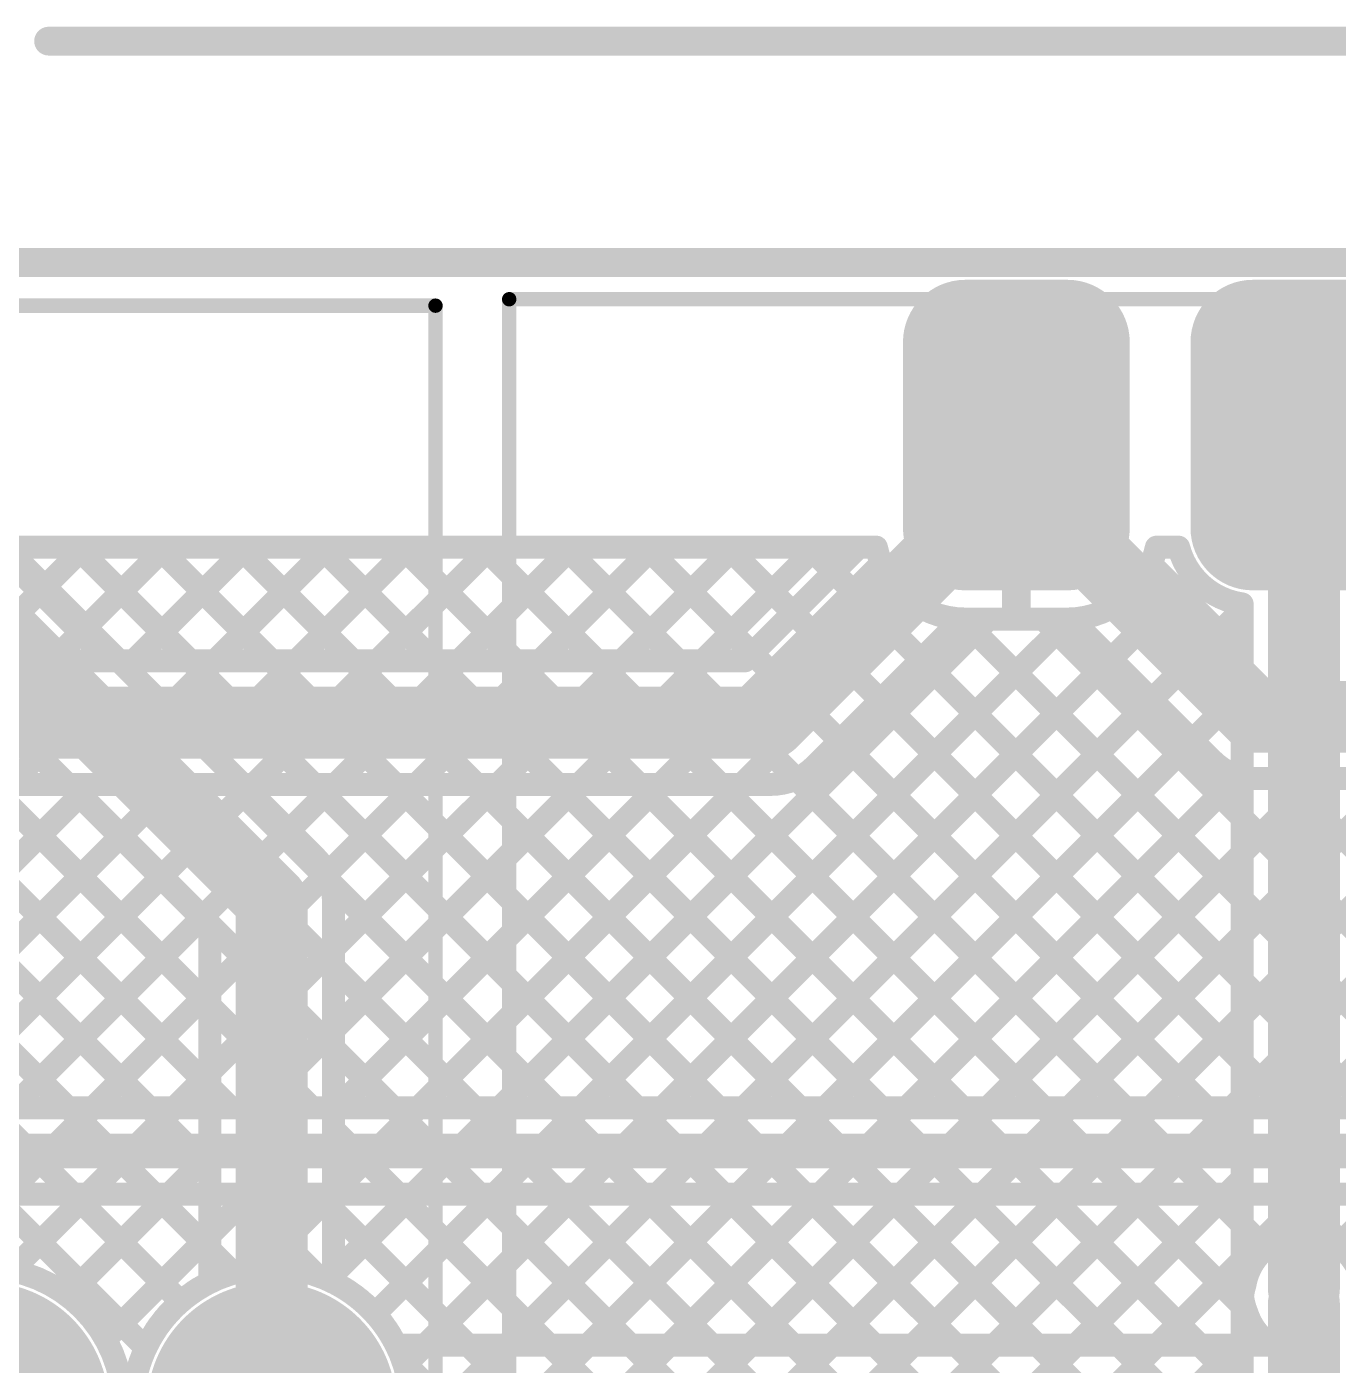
# Model space of a CAD drawing. Header units: millimetres. Extents: x -0.01 to 3.73, y -0.01 to 3.05.
# Drawn here: x 1.9929 to 2.4489, y 2.5615 to 3.027 of the extents above; entities that cross this region are included whole.
import ezdxf

# ---------------------------------------------------------------- set-up
doc = ezdxf.new("R2010")
doc.units = ezdxf.units.MM
doc.header["$MEASUREMENT"] = 0
for name, color, linetype in [('BottomLayer', 5, 'Continuous'), ('BottomSolder', 6, 'Continuous'), ('Mechanical1', 6, 'Continuous'), ('Mechanical2', 216, 'Continuous'), ('MultiLayer', 9, 'Continuous'), ('PadHoleLayer', 156, 'Continuous'), ('TopLayer', 1, 'Continuous'), ('TopOverlay', 2, 'Continuous'), ('TopSolder', 216, 'Continuous'), ('ViaHoleLayer', 16, 'Continuous')]:
    doc.layers.add(name, color=color, linetype=linetype)

# ---------------------------------------------------------------- blocks, each defined once
blk = doc.blocks.new('SRX882_433MHZ_9')
at = {"layer": 'BottomLayer'}
h = blk.add_hatch(color=5, dxfattribs=at)
edge = h.paths.add_edge_path()
edge.add_arc((1.08386, 0.07953), 0.01772, 90, 180)
edge.add_line((1.06614, 0.07953), (1.06614, 0.01496))
edge.add_arc((1.08386, 0.01496), 0.01772, 180, 270)
edge.add_line((1.08386, -0.00276), (1.11929, -0.00276))
edge.add_arc((1.11929, 0.01496), 0.01772, 270, 360)
edge.add_line((1.13701, 0.01496), (1.13701, 0.07953))
edge.add_arc((1.11929, 0.07953), 0.01772, 0, 90)
edge.add_line((1.11929, 0.09724), (1.08386, 0.09724))
h = blk.add_hatch(color=5, dxfattribs=at)
edge = h.paths.add_edge_path()
edge.add_arc((1.18386, 0.07953), 0.01772, 90, 180)
edge.add_line((1.16614, 0.07953), (1.16614, 0.01496))
edge.add_arc((1.18386, 0.01496), 0.01772, 180, 270)
edge.add_line((1.18386, -0.00276), (1.21929, -0.00276))
edge.add_arc((1.21929, 0.01496), 0.01772, 270, 360)
edge.add_line((1.23701, 0.01496), (1.23701, 0.07953))
edge.add_arc((1.21929, 0.07953), 0.01772, 0, 90)
edge.add_line((1.21929, 0.09724), (1.18386, 0.09724))
at = {"layer": 'BottomSolder'}
h = blk.add_hatch(color=6, dxfattribs=at)
edge = h.paths.add_edge_path()
edge.add_arc((1.08386, 0.07953), 0.02172, 90, 180)
edge.add_line((1.06214, 0.07953), (1.06214, 0.01496))
edge.add_arc((1.08386, 0.01496), 0.02172, 180, 270)
edge.add_line((1.08386, -0.00676), (1.11929, -0.00676))
edge.add_arc((1.11929, 0.01496), 0.02172, 270, 360)
edge.add_line((1.14101, 0.01496), (1.14101, 0.07953))
edge.add_arc((1.11929, 0.07953), 0.02172, 0, 90)
edge.add_line((1.11929, 0.10124), (1.08386, 0.10124))
h = blk.add_hatch(color=6, dxfattribs=at)
edge = h.paths.add_edge_path()
edge.add_arc((1.18386, 0.07953), 0.02172, 90, 180)
edge.add_line((1.16214, 0.07953), (1.16214, 0.01496))
edge.add_arc((1.18386, 0.01496), 0.02172, 180, 270)
edge.add_line((1.18386, -0.00676), (1.21929, -0.00676))
edge.add_arc((1.21929, 0.01496), 0.02172, 270, 360)
edge.add_line((1.24101, 0.01496), (1.24101, 0.07953))
edge.add_arc((1.21929, 0.07953), 0.02172, 0, 90)
edge.add_line((1.21929, 0.10124), (1.18386, 0.10124))
at = {"layer": 'MultiLayer'}
h = blk.add_hatch(color=9, dxfattribs=at)
edge = h.paths.add_edge_path()
edge.add_arc((1.08386, 0.07953), 0.01772, 90, 180)
edge.add_line((1.06614, 0.07953), (1.06614, 0.01496))
edge.add_arc((1.08386, 0.01496), 0.01772, 180, 270)
edge.add_line((1.08386, -0.00276), (1.11929, -0.00276))
edge.add_arc((1.11929, 0.01496), 0.01772, 270, 360)
edge.add_line((1.13701, 0.01496), (1.13701, 0.07953))
edge.add_arc((1.11929, 0.07953), 0.01772, 0, 90)
edge.add_line((1.11929, 0.09724), (1.08386, 0.09724))
h = blk.add_hatch(color=9, dxfattribs=at)
edge = h.paths.add_edge_path()
edge.add_arc((1.18386, 0.07953), 0.01772, 90, 180)
edge.add_line((1.16614, 0.07953), (1.16614, 0.01496))
edge.add_arc((1.18386, 0.01496), 0.01772, 180, 270)
edge.add_line((1.18386, -0.00276), (1.21929, -0.00276))
edge.add_arc((1.21929, 0.01496), 0.01772, 270, 360)
edge.add_line((1.23701, 0.01496), (1.23701, 0.07953))
edge.add_arc((1.21929, 0.07953), 0.01772, 0, 90)
edge.add_line((1.21929, 0.09724), (1.18386, 0.09724))
at = {"layer": 'PadHoleLayer'}
h = blk.add_hatch(color=156, dxfattribs=at)
edge = h.paths.add_edge_path()
edge.add_arc((1.10157, 0.04724), 0.01969, 0, 360)
h = blk.add_hatch(color=156, dxfattribs=at)
edge = h.paths.add_edge_path()
edge.add_arc((1.20157, 0.04724), 0.01969, 0, 360)
at = {"layer": 'TopLayer'}
h = blk.add_hatch(color=1, dxfattribs=at)
edge = h.paths.add_edge_path()
edge.add_arc((1.08386, 0.07953), 0.01772, 90, 180)
edge.add_line((1.06614, 0.07953), (1.06614, 0.01496))
edge.add_arc((1.08386, 0.01496), 0.01772, 180, 270)
edge.add_line((1.08386, -0.00276), (1.11929, -0.00276))
edge.add_arc((1.11929, 0.01496), 0.01772, 270, 360)
edge.add_line((1.13701, 0.01496), (1.13701, 0.07953))
edge.add_arc((1.11929, 0.07953), 0.01772, 0, 90)
edge.add_line((1.11929, 0.09724), (1.08386, 0.09724))
h = blk.add_hatch(color=1, dxfattribs=at)
edge = h.paths.add_edge_path()
edge.add_arc((1.18386, 0.07953), 0.01772, 90, 180)
edge.add_line((1.16614, 0.07953), (1.16614, 0.01496))
edge.add_arc((1.18386, 0.01496), 0.01772, 180, 270)
edge.add_line((1.18386, -0.00276), (1.21929, -0.00276))
edge.add_arc((1.21929, 0.01496), 0.01772, 270, 360)
edge.add_line((1.23701, 0.01496), (1.23701, 0.07953))
edge.add_arc((1.21929, 0.07953), 0.01772, 0, 90)
edge.add_line((1.21929, 0.09724), (1.18386, 0.09724))
at = {"layer": 'TopSolder'}
h = blk.add_hatch(color=216, dxfattribs=at)
edge = h.paths.add_edge_path()
edge.add_arc((1.08386, 0.07953), 0.02172, 90, 180)
edge.add_line((1.06214, 0.07953), (1.06214, 0.01496))
edge.add_arc((1.08386, 0.01496), 0.02172, 180, 270)
edge.add_line((1.08386, -0.00676), (1.11929, -0.00676))
edge.add_arc((1.11929, 0.01496), 0.02172, 270, 360)
edge.add_line((1.14101, 0.01496), (1.14101, 0.07953))
edge.add_arc((1.11929, 0.07953), 0.02172, 0, 90)
edge.add_line((1.11929, 0.10124), (1.08386, 0.10124))
h = blk.add_hatch(color=216, dxfattribs=at)
edge = h.paths.add_edge_path()
edge.add_arc((1.18386, 0.07953), 0.02172, 90, 180)
edge.add_line((1.16214, 0.07953), (1.16214, 0.01496))
edge.add_arc((1.18386, 0.01496), 0.02172, 180, 270)
edge.add_line((1.18386, -0.00676), (1.21929, -0.00676))
edge.add_arc((1.21929, 0.01496), 0.02172, 270, 360)
edge.add_line((1.24101, 0.01496), (1.24101, 0.07953))
edge.add_arc((1.21929, 0.07953), 0.02172, 0, 90)
edge.add_line((1.21929, 0.10124), (1.18386, 0.10124))
at = {"layer": 'TopOverlay', "const_width": 0.005}
for points in [[(1.37795, 0.40945), (1.37795, 0)], [(1.37795, 0), (0, 0)]]:
    blk.add_lwpolyline(points, dxfattribs=at)
at = {"layer": 'TopOverlay', "const_width": 0.0025}
blk.add_lwpolyline([(1.3767, 0, 1), (1.3792, 0, 1)], format="xyb", close=True, dxfattribs=at)
blk.add_lwpolyline([(1.3767, 0, 1), (1.3792, 0, 1)], format="xyb", close=True, dxfattribs=at)
blk = doc.blocks.new('DW254W_11_04_85_136')
at = {"layer": 'BottomLayer'}
h = blk.add_hatch(color=5, dxfattribs=at)
edge = h.paths.add_edge_path()
edge.add_arc((0, 0), 0.03937, 0, 360)
h = blk.add_hatch(color=5, dxfattribs=at)
edge = h.paths.add_edge_path()
edge.add_arc((0.1, 0), 0.03937, 0, 360)
h = blk.add_hatch(color=5, dxfattribs=at)
edge = h.paths.add_edge_path()
edge.add_arc((0.2, 0), 0.03937, 0, 360)
h = blk.add_hatch(color=5, dxfattribs=at)
edge = h.paths.add_edge_path()
edge.add_arc((0.3, 0), 0.03937, 0, 360)
at = {"layer": 'BottomSolder'}
h = blk.add_hatch(color=6, dxfattribs=at)
edge = h.paths.add_edge_path()
edge.add_arc((0, 0), 0.04337, 0, 360)
h = blk.add_hatch(color=6, dxfattribs=at)
edge = h.paths.add_edge_path()
edge.add_arc((0.1, 0), 0.04337, 0, 360)
h = blk.add_hatch(color=6, dxfattribs=at)
edge = h.paths.add_edge_path()
edge.add_arc((0.2, 0), 0.04337, 0, 360)
h = blk.add_hatch(color=6, dxfattribs=at)
edge = h.paths.add_edge_path()
edge.add_arc((0.3, 0), 0.04337, 0, 360)
at = {"layer": 'MultiLayer'}
h = blk.add_hatch(color=9, dxfattribs=at)
edge = h.paths.add_edge_path()
edge.add_arc((0, 0), 0.03937, 0, 360)
h = blk.add_hatch(color=9, dxfattribs=at)
edge = h.paths.add_edge_path()
edge.add_arc((0.1, 0), 0.03937, 0, 360)
h = blk.add_hatch(color=9, dxfattribs=at)
edge = h.paths.add_edge_path()
edge.add_arc((0.2, 0), 0.03937, 0, 360)
h = blk.add_hatch(color=9, dxfattribs=at)
edge = h.paths.add_edge_path()
edge.add_arc((0.3, 0), 0.03937, 0, 360)
at = {"layer": 'PadHoleLayer'}
h = blk.add_hatch(color=156, dxfattribs=at)
edge = h.paths.add_edge_path()
edge.add_arc((0, 0), 0.02008, 0, 360)
h = blk.add_hatch(color=156, dxfattribs=at)
edge = h.paths.add_edge_path()
edge.add_arc((0.1, 0), 0.02008, 0, 360)
h = blk.add_hatch(color=156, dxfattribs=at)
edge = h.paths.add_edge_path()
edge.add_arc((0.2, 0), 0.02008, 0, 360)
h = blk.add_hatch(color=156, dxfattribs=at)
edge = h.paths.add_edge_path()
edge.add_arc((0.3, 0), 0.02008, 0, 360)
at = {"layer": 'TopLayer'}
h = blk.add_hatch(color=1, dxfattribs=at)
edge = h.paths.add_edge_path()
edge.add_arc((0, 0), 0.03937, 0, 360)
h = blk.add_hatch(color=1, dxfattribs=at)
edge = h.paths.add_edge_path()
edge.add_arc((0.1, 0), 0.03937, 0, 360)
h = blk.add_hatch(color=1, dxfattribs=at)
edge = h.paths.add_edge_path()
edge.add_arc((0.2, 0), 0.03937, 0, 360)
h = blk.add_hatch(color=1, dxfattribs=at)
edge = h.paths.add_edge_path()
edge.add_arc((0.3, 0), 0.03937, 0, 360)
at = {"layer": 'TopSolder'}
h = blk.add_hatch(color=216, dxfattribs=at)
edge = h.paths.add_edge_path()
edge.add_arc((0, 0), 0.04337, 0, 360)
h = blk.add_hatch(color=216, dxfattribs=at)
edge = h.paths.add_edge_path()
edge.add_arc((0.1, 0), 0.04337, 0, 360)
h = blk.add_hatch(color=216, dxfattribs=at)
edge = h.paths.add_edge_path()
edge.add_arc((0.2, 0), 0.04337, 0, 360)
h = blk.add_hatch(color=216, dxfattribs=at)
edge = h.paths.add_edge_path()
edge.add_arc((0.3, 0), 0.04337, 0, 360)
at = {"layer": 'TopOverlay'}
for points, const_width in [([(-0.03629, 0.039, 1), (-0.04971, 0.039, 1)], 0.005), ([(-0.05096, 0.039, 1), (-0.04846, 0.039, 1)], 0.0025), ([(-0.03754, 0.039, 1), (-0.03504, 0.039, 1)], 0.0025), ([(-0.05825, 0.013, 1), (-0.05575, 0.013, 1)], 0.0025), ([(-0.05825, 0.013, 1), (-0.05575, 0.013, 1)], 0.0025), ([(-0.04925, 0.013, 1), (-0.04675, 0.013, 1)], 0.0025), ([(0.33875, 0.011, 1), (0.34125, 0.011, 1)], 0.0025), ([(0.35275, 0.011, 1), (0.35525, 0.011, 1)], 0.0025), ([(0.35275, 0.011, 1), (0.35525, 0.011, 1)], 0.0025), ([(-0.05825, -0.383, 1), (-0.05575, -0.383, 1)], 0.0025), ([(-0.05825, -0.383, 1), (-0.05575, -0.383, 1)], 0.0025), ([(0.35275, -0.383, 1), (0.35525, -0.383, 1)], 0.0025), ([(0.35275, -0.383, 1), (0.35525, -0.383, 1)], 0.0025)]:
    blk.add_lwpolyline(points, format="xyb", close=True, dxfattribs=dict(at, const_width=const_width))
at = {"layer": 'TopOverlay', "const_width": 0.005}
for points in [[(-0.048, 0.013), (-0.057, 0.013)], [(-0.057, 0.013), (-0.057, -0.383)], [(0.354, 0.011), (0.34, 0.011)], [(0.354, 0.011), (0.354, -0.383)], [(0.354, -0.383), (-0.057, -0.383)]]:
    blk.add_lwpolyline(points, dxfattribs=at)

msp = doc.modelspace()

# ---------------------------------------------------------------- hatches: boundary and pattern name
at = {"layer": 'BottomLayer'}
h = msp.add_hatch(color=5, dxfattribs=at)
edge = h.paths.add_edge_path()
edge.add_arc((2.437, 2.586), 0.01181, 0, 360)
at = {"layer": 'TopLayer'}
h = msp.add_hatch(color=1, dxfattribs=at)
edge = h.paths.add_edge_path()
edge.add_arc((2.437, 2.586), 0.01181, 0, 360)
at = {"layer": 'ViaHoleLayer'}
h = msp.add_hatch(color=16, dxfattribs=at)
edge = h.paths.add_edge_path()
edge.add_arc((2.437, 2.586), 0.00591, 0, 360)

# ---------------------------------------------------------------- linework, layer by layer
at = {"layer": 'BottomLayer'}
for points, const_width in [([(2.437, 2.588), (2.437, 2.885)], 0.025), ([(2.337, 2.825), (2.337, 2.885)], 0.01), ([(1.943, 2.858), (2.078, 2.723)], 0.025), ([(1.98541, 2.846), (2.28829, 2.846)], 0.008), ([(1.98541, 2.846), (2.0932, 2.7382)], 0.008), ([(1.99915, 2.83225), (2.0129, 2.846)], 0.008), ([(2.01023, 2.846), (2.28773, 2.5685)], 0.008), ([(2.0133, 2.81811), (2.04119, 2.846)], 0.008), ([(2.02744, 2.80397), (2.06947, 2.846)], 0.008), ([(2.03851, 2.846), (2.31601, 2.5685)], 0.008), ([(2.04158, 2.78983), (2.09776, 2.846)], 0.008), ([(2.05572, 2.77568), (2.12604, 2.846)], 0.008), ([(2.06679, 2.846), (2.34429, 2.5685)], 0.008), ([(2.06986, 2.76154), (2.15432, 2.846)], 0.008), ([(2.08401, 2.7474), (2.18261, 2.846)], 0.008), ([(2.09508, 2.846), (2.37258, 2.5685)], 0.008), ([(2.09732, 2.73243), (2.21089, 2.846)], 0.008), ([(2.0995, 2.67804), (2.26746, 2.846)], 0.008), ([(2.0995, 2.70632), (2.23918, 2.846)], 0.008), ([(2.12336, 2.846), (2.40086, 2.5685)], 0.008), ([(2.15165, 2.846), (2.41668, 2.58096)], 0.008), ([(2.17993, 2.846), (2.4155, 2.61043)], 0.008), ([(2.20822, 2.846), (2.4155, 2.63872)], 0.008), ([(2.2365, 2.846), (2.4155, 2.667)], 0.008), ([(2.26479, 2.846), (2.4155, 2.69529)], 0.008), ([(2.38571, 2.846), (2.39342, 2.846)], 0.008), ([(2.0995, 2.64975), (2.29008, 2.84034)], 0.008), ([(1.85002, 2.8365), (2.0565, 2.63002)], 0.008), ([(1.8783, 2.8365), (2.0565, 2.6583)], 0.008), ([(1.90659, 2.8365), (2.0565, 2.68659)], 0.008), ([(1.93409, 2.8365), (2.0565, 2.71409)], 0.008), ([(2.13138, 2.5685), (2.39864, 2.83576)], 0.008), ([(2.38382, 2.8401), (2.4155, 2.80842)], 0.008), ([(2.0995, 2.62147), (2.30333, 2.8253)], 0.008), ([(2.15967, 2.5685), (2.4155, 2.82433)], 0.008), ([(2.37046, 2.82518), (2.4155, 2.78014)], 0.008), ([(2.4155, 2.588), (2.4155, 2.82627)], 0.008), ([(2.0995, 2.59319), (2.32731, 2.821)], 0.008), ([(2.11395, 2.57936), (2.35561, 2.82101)], 0.008), ([(2.31805, 2.82102), (2.4155, 2.72357)], 0.008), ([(2.31928, 2.821), (2.35472, 2.821)], 0.008), ([(2.34635, 2.821), (2.4155, 2.75185)], 0.008), ([(1.86316, 2.79507), (2.0565, 2.60174)], 0.008), ([(2.18795, 2.5685), (2.4155, 2.79605)], 0.008), ([(1.81179, 2.58831), (1.99703, 2.77356)], 0.008), ([(1.85956, 2.77039), (2.04636, 2.58359)], 0.008), ([(2.21624, 2.5685), (2.4155, 2.76776)], 0.008), ([(1.82466, 2.57291), (2.01117, 2.75942)], 0.008), ([(1.84254, 2.75913), (2.03418, 2.56749)], 0.008), ([(1.87534, 2.5953), (2.02532, 2.74528)], 0.008), ([(2.24452, 2.5685), (2.4155, 2.73948)], 0.008), ([(1.89893, 2.59061), (2.03946, 2.73114)], 0.008), ([(2.078, 2.547), (2.078, 2.723)], 0.025), ([(2.09852, 2.72942), (2.25944, 2.5685)], 0.008), ([(2.0995, 2.59033), (2.0995, 2.723)], 0.008), ([(1.91489, 2.57828), (2.0536, 2.71699)], 0.008), ([(2.0565, 2.59033), (2.0565, 2.71409)], 0.008), ([(2.2728, 2.5685), (2.4155, 2.7112)], 0.008), ([(2.0995, 2.70016), (2.23116, 2.5685)], 0.008), ([(1.95374, 2.58885), (2.0565, 2.69161)], 0.008), ([(2.30109, 2.5685), (2.4155, 2.68291)], 0.008), ([(2.0995, 2.67187), (2.20287, 2.5685)], 0.008), ([(1.98759, 2.59441), (2.0565, 2.66332)], 0.008), ([(2.32937, 2.5685), (2.4155, 2.65463)], 0.008), ([(2.0995, 2.64359), (2.17459, 2.5685)], 0.008), ([(2.0071, 2.58564), (2.0565, 2.63504)], 0.008), ([(2.35766, 2.5685), (2.4155, 2.62634)], 0.008), ([(2.0995, 2.6153), (2.1463, 2.5685)], 0.008), ([(2.02027, 2.57052), (2.0565, 2.60675)], 0.008), ([(2.38594, 2.5685), (2.4155, 2.59806)], 0.008), ([(2.41423, 2.5685), (2.41989, 2.57416)], 0.008), ([(2.12133, 2.5685), (2.42574, 2.5685)], 0.008)]:
    msp.add_lwpolyline(points, dxfattribs=dict(at, const_width=const_width))
for points, const_width in [([(2.43075, 2.885, 1), (2.44325, 2.885, 1)], 0.0125), ([(2.3345, 2.885, 1), (2.3395, 2.885, 1)], 0.005), ([(2.00823, 2.846, 1), (2.01223, 2.846, 1)], 0.004), ([(2.0109, 2.846, 1), (2.0149, 2.846, 1)], 0.004), ([(2.03651, 2.846, 1), (2.04051, 2.846, 1)], 0.004), ([(2.03919, 2.846, 1), (2.04319, 2.846, 1)], 0.004), ([(2.0648, 2.846, 1), (2.0688, 2.846, 1)], 0.004), ([(2.06747, 2.846, 1), (2.07147, 2.846, 1)], 0.004), ([(2.09308, 2.846, 1), (2.09708, 2.846, 1)], 0.004), ([(2.09576, 2.846, 1), (2.09976, 2.846, 1)], 0.004), ([(2.12136, 2.846, 1), (2.12536, 2.846, 1)], 0.004), ([(2.12404, 2.846, 1), (2.12804, 2.846, 1)], 0.004), ([(2.14965, 2.846, 1), (2.15365, 2.846, 1)], 0.004), ([(2.15232, 2.846, 1), (2.15632, 2.846, 1)], 0.004), ([(2.17793, 2.846, 1), (2.18193, 2.846, 1)], 0.004), ([(2.18061, 2.846, 1), (2.18461, 2.846, 1)], 0.004), ([(2.20622, 2.846, 1), (2.21022, 2.846, 1)], 0.004), ([(2.20889, 2.846, 1), (2.21289, 2.846, 1)], 0.004), ([(2.2345, 2.846, 1), (2.2385, 2.846, 1)], 0.004), ([(2.23718, 2.846, 1), (2.24118, 2.846, 1)], 0.004), ([(2.26279, 2.846, 1), (2.26679, 2.846, 1)], 0.004), ([(2.26546, 2.846, 1), (2.26946, 2.846, 1)], 0.004), ([(2.28629, 2.846, 1), (2.29029, 2.846, 1)], 0.004), ([(2.28629, 2.846, 1), (2.29029, 2.846, 1)], 0.004), ([(2.38371, 2.846, 1), (2.38771, 2.846, 1)], 0.004), ([(2.38371, 2.846, 1), (2.38771, 2.846, 1)], 0.004), ([(2.39142, 2.846, 1), (2.39542, 2.846, 1)], 0.004), ([(2.39142, 2.846, 1), (2.39542, 2.846, 1)], 0.004), ([(2.28808, 2.84034, 1), (2.29208, 2.84034, 1)], 0.004), ([(2.38182, 2.8401, 1), (2.38582, 2.8401, 1)], 0.004), ([(2.39664, 2.83576, 1), (2.40064, 2.83576, 1)], 0.004), ([(1.99715, 2.83225, 1), (2.00115, 2.83225, 1)], 0.004), ([(2.30133, 2.8253, 1), (2.30533, 2.8253, 1)], 0.004), ([(2.3345, 2.825, 1), (2.3395, 2.825, 1)], 0.005), ([(2.36846, 2.82518, 1), (2.37246, 2.82518, 1)], 0.004), ([(2.4135, 2.82627, 1), (2.4175, 2.82627, 1)], 0.004), ([(2.4135, 2.82627, 1), (2.4175, 2.82627, 1)], 0.004), ([(2.4135, 2.82433, 1), (2.4175, 2.82433, 1)], 0.004), ([(2.0113, 2.81811, 1), (2.0153, 2.81811, 1)], 0.004), ([(2.31605, 2.82102, 1), (2.32005, 2.82102, 1)], 0.004), ([(2.31728, 2.821, 1), (2.32128, 2.821, 1)], 0.004), ([(2.31728, 2.821, 1), (2.32128, 2.821, 1)], 0.004), ([(2.32531, 2.821, 1), (2.32931, 2.821, 1)], 0.004), ([(2.34435, 2.821, 1), (2.34835, 2.821, 1)], 0.004), ([(2.35272, 2.821, 1), (2.35672, 2.821, 1)], 0.004), ([(2.35272, 2.821, 1), (2.35672, 2.821, 1)], 0.004), ([(2.35361, 2.82101, 1), (2.35761, 2.82101, 1)], 0.004), ([(2.4135, 2.80842, 1), (2.4175, 2.80842, 1)], 0.004), ([(2.02544, 2.80397, 1), (2.02944, 2.80397, 1)], 0.004), ([(2.4135, 2.79605, 1), (2.4175, 2.79605, 1)], 0.004), ([(2.03958, 2.78983, 1), (2.04358, 2.78983, 1)], 0.004), ([(2.4135, 2.78014, 1), (2.4175, 2.78014, 1)], 0.004), ([(2.05372, 2.77568, 1), (2.05772, 2.77568, 1)], 0.004), ([(1.99503, 2.77356, 1), (1.99903, 2.77356, 1)], 0.004), ([(2.4135, 2.76776, 1), (2.4175, 2.76776, 1)], 0.004), ([(2.06786, 2.76154, 1), (2.07186, 2.76154, 1)], 0.004), ([(2.00917, 2.75942, 1), (2.01317, 2.75942, 1)], 0.004), ([(2.4135, 2.75185, 1), (2.4175, 2.75185, 1)], 0.004), ([(2.08201, 2.7474, 1), (2.08601, 2.7474, 1)], 0.004), ([(2.02332, 2.74528, 1), (2.02732, 2.74528, 1)], 0.004), ([(2.0912, 2.7382, 1), (2.0952, 2.7382, 1)], 0.004), ([(2.0912, 2.7382, 1), (2.0952, 2.7382, 1)], 0.004), ([(2.0912, 2.7382, 1), (2.0952, 2.7382, 1)], 0.004), ([(2.4135, 2.73948, 1), (2.4175, 2.73948, 1)], 0.004), ([(2.03746, 2.73114, 1), (2.04146, 2.73114, 1)], 0.004), ([(2.07175, 2.723, 1), (2.08425, 2.723, 1)], 0.0125), ([(2.07175, 2.723, 1), (2.08425, 2.723, 1)], 0.0125), ([(2.09532, 2.73243, 1), (2.09932, 2.73243, 1)], 0.004), ([(2.09652, 2.72942, 1), (2.10052, 2.72942, 1)], 0.004), ([(2.0975, 2.723, 1), (2.1015, 2.723, 1)], 0.004), ([(2.0975, 2.723, 1), (2.1015, 2.723, 1)], 0.004), ([(2.0975, 2.723, 1), (2.1015, 2.723, 1)], 0.004), ([(2.4135, 2.72357, 1), (2.4175, 2.72357, 1)], 0.004), ([(2.0516, 2.71699, 1), (2.0556, 2.71699, 1)], 0.004), ([(2.0545, 2.71409, 1), (2.0585, 2.71409, 1)], 0.004), ([(2.0545, 2.71409, 1), (2.0585, 2.71409, 1)], 0.004), ([(2.4135, 2.7112, 1), (2.4175, 2.7112, 1)], 0.004), ([(2.0975, 2.70632, 1), (2.1015, 2.70632, 1)], 0.004), ([(2.0975, 2.70016, 1), (2.1015, 2.70016, 1)], 0.004), ([(2.0545, 2.69161, 1), (2.0585, 2.69161, 1)], 0.004), ([(2.4135, 2.69529, 1), (2.4175, 2.69529, 1)], 0.004), ([(2.0545, 2.68659, 1), (2.0585, 2.68659, 1)], 0.004), ([(2.4135, 2.68291, 1), (2.4175, 2.68291, 1)], 0.004), ([(2.0975, 2.67804, 1), (2.1015, 2.67804, 1)], 0.004), ([(2.0975, 2.67187, 1), (2.1015, 2.67187, 1)], 0.004), ([(2.4135, 2.667, 1), (2.4175, 2.667, 1)], 0.004), ([(2.0545, 2.66332, 1), (2.0585, 2.66332, 1)], 0.004), ([(2.0545, 2.6583, 1), (2.0585, 2.6583, 1)], 0.004), ([(2.4135, 2.65463, 1), (2.4175, 2.65463, 1)], 0.004), ([(2.0975, 2.64975, 1), (2.1015, 2.64975, 1)], 0.004), ([(2.0975, 2.64359, 1), (2.1015, 2.64359, 1)], 0.004), ([(2.4135, 2.63872, 1), (2.4175, 2.63872, 1)], 0.004), ([(2.0545, 2.63504, 1), (2.0585, 2.63504, 1)], 0.004), ([(2.0545, 2.63002, 1), (2.0585, 2.63002, 1)], 0.004), ([(2.4135, 2.62634, 1), (2.4175, 2.62634, 1)], 0.004), ([(2.0975, 2.62147, 1), (2.1015, 2.62147, 1)], 0.004), ([(2.0975, 2.6153, 1), (2.1015, 2.6153, 1)], 0.004), ([(2.4135, 2.61043, 1), (2.4175, 2.61043, 1)], 0.004), ([(2.0545, 2.60675, 1), (2.0585, 2.60675, 1)], 0.004), ([(2.0545, 2.60174, 1), (2.0585, 2.60174, 1)], 0.004), ([(2.02637, 2.547, 1), (1.92963, 2.547, 1)], 0.008), ([(2.4135, 2.59806, 1), (2.4175, 2.59806, 1)], 0.004), ([(2.43075, 2.588, 1), (2.44325, 2.588, 1)], 0.0125), ([(2.0545, 2.59033, 1), (2.0585, 2.59033, 1)], 0.004), ([(2.0545, 2.59033, 1), (2.0585, 2.59033, 1)], 0.004), ([(2.0975, 2.59319, 1), (2.1015, 2.59319, 1)], 0.004), ([(2.0975, 2.59033, 1), (2.1015, 2.59033, 1)], 0.004), ([(2.0975, 2.59033, 1), (2.1015, 2.59033, 1)], 0.004), ([(2.0051, 2.58564, 1), (2.0091, 2.58564, 1)], 0.004), ([(2.4135, 2.588, 1), (2.4175, 2.588, 1)], 0.004), ([(2.4135, 2.588, 1), (2.4175, 2.588, 1)], 0.004), ([(2.04436, 2.58359, 1), (2.04836, 2.58359, 1)], 0.004), ([(2.41468, 2.58096, 1), (2.41868, 2.58096, 1)], 0.004), ([(2.41516, 2.57971, 1), (2.41916, 2.57971, 1)], 0.004), ([(2.41516, 2.57971, 1), (2.41916, 2.57971, 1)], 0.004), ([(2.11195, 2.57936, 1), (2.11595, 2.57936, 1)], 0.004), ([(2.01827, 2.57052, 1), (2.02227, 2.57052, 1)], 0.004), ([(2.41789, 2.57416, 1), (2.42189, 2.57416, 1)], 0.004), ([(2.03218, 2.56749, 1), (2.03618, 2.56749, 1)], 0.004), ([(2.11933, 2.5685, 1), (2.12333, 2.5685, 1)], 0.004), ([(2.11933, 2.5685, 1), (2.12333, 2.5685, 1)], 0.004), ([(2.12938, 2.5685, 1), (2.13338, 2.5685, 1)], 0.004), ([(2.1443, 2.5685, 1), (2.1483, 2.5685, 1)], 0.004), ([(2.15767, 2.5685, 1), (2.16167, 2.5685, 1)], 0.004), ([(2.17259, 2.5685, 1), (2.17659, 2.5685, 1)], 0.004), ([(2.18595, 2.5685, 1), (2.18995, 2.5685, 1)], 0.004), ([(2.20087, 2.5685, 1), (2.20487, 2.5685, 1)], 0.004), ([(2.21424, 2.5685, 1), (2.21824, 2.5685, 1)], 0.004), ([(2.22916, 2.5685, 1), (2.23316, 2.5685, 1)], 0.004), ([(2.24252, 2.5685, 1), (2.24652, 2.5685, 1)], 0.004), ([(2.25744, 2.5685, 1), (2.26144, 2.5685, 1)], 0.004), ([(2.2708, 2.5685, 1), (2.2748, 2.5685, 1)], 0.004), ([(2.28573, 2.5685, 1), (2.28973, 2.5685, 1)], 0.004), ([(2.29909, 2.5685, 1), (2.30309, 2.5685, 1)], 0.004), ([(2.31401, 2.5685, 1), (2.31801, 2.5685, 1)], 0.004), ([(2.32737, 2.5685, 1), (2.33137, 2.5685, 1)], 0.004), ([(2.3423, 2.5685, 1), (2.3463, 2.5685, 1)], 0.004), ([(2.35566, 2.5685, 1), (2.35966, 2.5685, 1)], 0.004), ([(2.37058, 2.5685, 1), (2.37458, 2.5685, 1)], 0.004), ([(2.38394, 2.5685, 1), (2.38794, 2.5685, 1)], 0.004), ([(2.39886, 2.5685, 1), (2.40286, 2.5685, 1)], 0.004), ([(2.41223, 2.5685, 1), (2.41623, 2.5685, 1)], 0.004), ([(2.42374, 2.5685, 1), (2.42774, 2.5685, 1)], 0.004), ([(2.42374, 2.5685, 1), (2.42774, 2.5685, 1)], 0.004)]:
    msp.add_lwpolyline(points, format="xyb", close=True, dxfattribs=dict(at, const_width=const_width))
at = {"layer": 'BottomLayer', "const_width": 0.008}
for points in [[(2.31928, 2.821, -0.35301), (2.28829, 2.846)], [(2.38571, 2.846, -0.35301), (2.35472, 2.821)], [(2.4155, 2.82627, -0.302387), (2.39342, 2.846)], [(2.0932, 2.7382, -0.198912), (2.0995, 2.723)], [(2.0932, 2.7382, -0.198912), (2.0995, 2.723)], [(2.12133, 2.5255, -1.391886), (2.0565, 2.59033)], [(2.0995, 2.59033, -0.16384), (2.12133, 2.5685)], [(2.41716, 2.57971, -0.099259), (2.4155, 2.588)], [(2.42574, 2.5685, -0.174746), (2.41716, 2.57971)]]:
    msp.add_lwpolyline(points, format="xyb", dxfattribs=at)
at = {"layer": 'Mechanical1', "const_width": 0.01}
msp.add_lwpolyline([(2.00044, 3.022), (3.621, 3.022)], dxfattribs=at)
at = {"layer": 'Mechanical1', "const_width": 0.005}
msp.add_lwpolyline([(1.99794, 3.022, 1), (2.00294, 3.022, 1)], format="xyb", close=True, dxfattribs=at)
at = {"layer": 'Mechanical2', "const_width": 0.01}
msp.add_lwpolyline([(0, 2.945), (3.621, 2.945)], dxfattribs=at)
at = {"layer": 'TopLayer'}
for points, const_width in [([(2.337, 2.87043), (2.337, 2.885)], 0.025), ([(2.437, 2.885), (2.438, 2.884)], 0.025), ([(2.337, 2.825), (2.337, 2.885)], 0.01), ([(2.25157, 2.785), (2.337, 2.87043)], 0.025), ([(2.337, 2.87043), (2.42043, 2.787)], 0.025), ([(1.68561, 2.846), (2.28216, 2.846)], 0.008), ([(1.95366, 2.846), (1.99316, 2.8065)], 0.008), ([(1.9734, 2.8065), (2.0129, 2.846)], 0.008), ([(1.98194, 2.846), (2.02144, 2.8065)], 0.008), ([(2.00169, 2.8065), (2.04119, 2.846)], 0.008), ([(2.01023, 2.846), (2.04973, 2.8065)], 0.008), ([(2.02997, 2.8065), (2.06947, 2.846)], 0.008), ([(2.03851, 2.846), (2.07801, 2.8065)], 0.008), ([(2.05826, 2.8065), (2.09776, 2.846)], 0.008), ([(2.06679, 2.846), (2.10629, 2.8065)], 0.008), ([(2.08654, 2.8065), (2.12604, 2.846)], 0.008), ([(2.09508, 2.846), (2.13458, 2.8065)], 0.008), ([(2.11482, 2.8065), (2.15432, 2.846)], 0.008), ([(2.12336, 2.846), (2.16286, 2.8065)], 0.008), ([(2.14311, 2.8065), (2.18261, 2.846)], 0.008), ([(2.15165, 2.846), (2.19115, 2.8065)], 0.008), ([(2.17139, 2.8065), (2.21089, 2.846)], 0.008), ([(2.17993, 2.846), (2.21943, 2.8065)], 0.008), ([(2.19968, 2.8065), (2.23918, 2.846)], 0.008), ([(2.20822, 2.846), (2.24519, 2.80903)], 0.008), ([(2.22796, 2.8065), (2.26746, 2.846)], 0.008), ([(2.2365, 2.846), (2.25933, 2.82317)], 0.008), ([(2.24266, 2.8065), (2.28216, 2.846)], 0.008), ([(2.26479, 2.846), (2.27347, 2.83731)], 0.008), ([(2.15731, 2.651), (2.32731, 2.821)], 0.008), ([(2.1856, 2.651), (2.35561, 2.82101)], 0.008), ([(2.26677, 2.7698), (2.318, 2.82103)], 0.008), ([(2.31805, 2.82102), (2.48807, 2.651)], 0.008), ([(2.31928, 2.821), (2.35472, 2.821)], 0.008), ([(2.34635, 2.821), (2.51635, 2.651)], 0.008), ([(2.356, 2.82103), (2.40523, 2.7718)], 0.008), ([(1.85468, 2.8065), (2.24266, 2.8065)], 0.008), ([(2.21388, 2.651), (2.36996, 2.80707)], 0.008), ([(2.30388, 2.80691), (2.45979, 2.651)], 0.008), ([(2.42043, 2.787), (2.838, 2.787)], 0.025), ([(1.657, 2.785), (2.25157, 2.785)], 0.025), ([(2.24217, 2.651), (2.3841, 2.79293)], 0.008), ([(2.28974, 2.79276), (2.4315, 2.651)], 0.008), ([(2.27045, 2.651), (2.39824, 2.77879)], 0.008), ([(2.27559, 2.77862), (2.40322, 2.651)], 0.008), ([(2.29874, 2.651), (2.41417, 2.76643)], 0.008), ([(1.85165, 2.7635), (2.25157, 2.7635)], 0.008), ([(1.89474, 2.7635), (2.00724, 2.651)], 0.008), ([(1.90276, 2.651), (2.01526, 2.7635)], 0.008), ([(1.92302, 2.7635), (2.03552, 2.651)], 0.008), ([(1.93104, 2.651), (2.04354, 2.7635)], 0.008), ([(1.9513, 2.7635), (2.0638, 2.651)], 0.008), ([(1.95932, 2.651), (2.07182, 2.7635)], 0.008), ([(1.97959, 2.7635), (2.09209, 2.651)], 0.008), ([(1.98761, 2.651), (2.10011, 2.7635)], 0.008), ([(2.00787, 2.7635), (2.12037, 2.651)], 0.008), ([(2.01589, 2.651), (2.12839, 2.7635)], 0.008), ([(2.03616, 2.7635), (2.14866, 2.651)], 0.008), ([(2.04418, 2.651), (2.15668, 2.7635)], 0.008), ([(2.06444, 2.7635), (2.17694, 2.651)], 0.008), ([(2.07246, 2.651), (2.18496, 2.7635)], 0.008), ([(2.09273, 2.7635), (2.20523, 2.651)], 0.008), ([(2.10075, 2.651), (2.21325, 2.7635)], 0.008), ([(2.12101, 2.7635), (2.23351, 2.651)], 0.008), ([(2.12903, 2.651), (2.24153, 2.7635)], 0.008), ([(2.14929, 2.7635), (2.2618, 2.651)], 0.008), ([(2.17758, 2.7635), (2.29008, 2.651)], 0.008), ([(2.20586, 2.7635), (2.31836, 2.651)], 0.008), ([(2.23415, 2.7635), (2.34665, 2.651)], 0.008), ([(2.26049, 2.76544), (2.37493, 2.651)], 0.008), ([(2.32702, 2.651), (2.44152, 2.7655)], 0.008), ([(2.3553, 2.651), (2.4698, 2.7655)], 0.008), ([(2.38359, 2.651), (2.49809, 2.7655)], 0.008), ([(2.41187, 2.651), (2.52637, 2.7655)], 0.008), ([(2.42043, 2.7655), (2.838, 2.7655)], 0.008), ([(2.43014, 2.7655), (2.54464, 2.651)], 0.008), ([(2.44016, 2.651), (2.55466, 2.7655)], 0.008), ([(1.07467, 2.651), (2.86, 2.651)], 0.008), ([(1.031, 2.636), (2.86, 2.636)], 0.012), ([(1.03721, 2.621), (2.85379, 2.621)], 0.008), ([(1.98067, 2.621), (2.03418, 2.56749)], 0.008), ([(1.98759, 2.59441), (2.01418, 2.621)], 0.008), ([(2.0071, 2.58564), (2.04246, 2.621)], 0.008), ([(2.00895, 2.621), (2.04636, 2.58359)], 0.008), ([(2.02027, 2.57052), (2.07075, 2.621)], 0.008), ([(2.03724, 2.621), (2.06472, 2.59351)], 0.008), ([(2.06552, 2.621), (2.09381, 2.59271)], 0.008), ([(2.07316, 2.59513), (2.09903, 2.621)], 0.008), ([(2.09233, 2.47288), (2.24045, 2.621)], 0.008), ([(2.0938, 2.621), (2.24264, 2.47217)], 0.008), ([(2.09756, 2.59124), (2.12731, 2.621)], 0.008), ([(2.10647, 2.45874), (2.26874, 2.621)], 0.008), ([(2.11395, 2.57936), (2.1556, 2.621)], 0.008), ([(2.11936, 2.44334), (2.29702, 2.621)], 0.008), ([(2.12, 2.4157), (2.3253, 2.621)], 0.008), ([(2.12209, 2.621), (2.2625, 2.48059)], 0.008), ([(2.1242, 2.56132), (2.18388, 2.621)], 0.008), ([(2.12436, 2.53319), (2.21217, 2.621)], 0.008), ([(2.12559, 2.393), (2.35359, 2.621)], 0.008), ([(2.15037, 2.621), (2.2625, 2.50887)], 0.008), ([(2.17866, 2.621), (2.28666, 2.513)], 0.008), ([(2.20694, 2.621), (2.31494, 2.513)], 0.008), ([(2.23523, 2.621), (2.34323, 2.513)], 0.008), ([(2.26351, 2.621), (2.37151, 2.513)], 0.008), ([(2.27387, 2.513), (2.38187, 2.621)], 0.008), ([(2.2918, 2.621), (2.3998, 2.513)], 0.008), ([(2.30216, 2.513), (2.41016, 2.621)], 0.008), ([(2.32008, 2.621), (2.4155, 2.52558)], 0.008), ([(2.33044, 2.513), (2.43844, 2.621)], 0.008), ([(2.34836, 2.621), (2.4155, 2.55386)], 0.008), ([(2.37665, 2.621), (2.4155, 2.58215)], 0.008), ([(2.40493, 2.621), (2.42382, 2.60211)], 0.008), ([(2.43322, 2.621), (2.55022, 2.504)], 0.008), ([(2.44884, 2.60311), (2.46673, 2.621)], 0.008), ([(2.437, 2.491), (2.437, 2.583)], 0.025), ([(2.4155, 2.513), (2.4155, 2.583)], 0.008), ([(2.35873, 2.513), (2.4155, 2.56977)], 0.008), ([(2.12371, 2.56281), (2.22137, 2.46515)], 0.008)]:
    msp.add_lwpolyline(points, dxfattribs=dict(at, const_width=const_width))
for points, const_width in [([(2.33075, 2.885, 1), (2.34325, 2.885, 1)], 0.0125), ([(2.43075, 2.885, 1), (2.44325, 2.885, 1)], 0.0125), ([(2.43175, 2.884, 1), (2.44425, 2.884, 1)], 0.0125), ([(2.3345, 2.885, 1), (2.3395, 2.885, 1)], 0.005), ([(2.33075, 2.87043, 1), (2.34325, 2.87043, 1)], 0.0125), ([(2.33075, 2.87043, 1), (2.34325, 2.87043, 1)], 0.0125), ([(2.33075, 2.87043, 1), (2.34325, 2.87043, 1)], 0.0125), ([(2.00823, 2.846, 1), (2.01223, 2.846, 1)], 0.004), ([(2.0109, 2.846, 1), (2.0149, 2.846, 1)], 0.004), ([(2.03651, 2.846, 1), (2.04051, 2.846, 1)], 0.004), ([(2.03919, 2.846, 1), (2.04319, 2.846, 1)], 0.004), ([(2.0648, 2.846, 1), (2.0688, 2.846, 1)], 0.004), ([(2.06747, 2.846, 1), (2.07147, 2.846, 1)], 0.004), ([(2.09308, 2.846, 1), (2.09708, 2.846, 1)], 0.004), ([(2.09576, 2.846, 1), (2.09976, 2.846, 1)], 0.004), ([(2.12136, 2.846, 1), (2.12536, 2.846, 1)], 0.004), ([(2.12404, 2.846, 1), (2.12804, 2.846, 1)], 0.004), ([(2.14965, 2.846, 1), (2.15365, 2.846, 1)], 0.004), ([(2.15232, 2.846, 1), (2.15632, 2.846, 1)], 0.004), ([(2.17793, 2.846, 1), (2.18193, 2.846, 1)], 0.004), ([(2.18061, 2.846, 1), (2.18461, 2.846, 1)], 0.004), ([(2.20622, 2.846, 1), (2.21022, 2.846, 1)], 0.004), ([(2.20889, 2.846, 1), (2.21289, 2.846, 1)], 0.004), ([(2.2345, 2.846, 1), (2.2385, 2.846, 1)], 0.004), ([(2.23718, 2.846, 1), (2.24118, 2.846, 1)], 0.004), ([(2.26279, 2.846, 1), (2.26679, 2.846, 1)], 0.004), ([(2.26546, 2.846, 1), (2.26946, 2.846, 1)], 0.004), ([(2.28016, 2.846, 1), (2.28416, 2.846, 1)], 0.004), ([(2.28016, 2.846, 1), (2.28416, 2.846, 1)], 0.004), ([(2.27147, 2.83731, 1), (2.27547, 2.83731, 1)], 0.004), ([(2.25733, 2.82317, 1), (2.26133, 2.82317, 1)], 0.004), ([(2.3345, 2.825, 1), (2.3395, 2.825, 1)], 0.005), ([(2.316, 2.82103, 1), (2.32, 2.82103, 1)], 0.004), ([(2.31605, 2.82102, 1), (2.32005, 2.82102, 1)], 0.004), ([(2.31728, 2.821, 1), (2.32128, 2.821, 1)], 0.004), ([(2.32531, 2.821, 1), (2.32931, 2.821, 1)], 0.004), ([(2.34435, 2.821, 1), (2.34835, 2.821, 1)], 0.004), ([(2.35272, 2.821, 1), (2.35672, 2.821, 1)], 0.004), ([(2.35361, 2.82101, 1), (2.35761, 2.82101, 1)], 0.004), ([(2.354, 2.82103, 1), (2.358, 2.82103, 1)], 0.004), ([(2.24319, 2.80903, 1), (2.24719, 2.80903, 1)], 0.004), ([(1.99116, 2.8065, 1), (1.99516, 2.8065, 1)], 0.004), ([(1.99969, 2.8065, 1), (2.00369, 2.8065, 1)], 0.004), ([(2.01944, 2.8065, 1), (2.02344, 2.8065, 1)], 0.004), ([(2.02797, 2.8065, 1), (2.03197, 2.8065, 1)], 0.004), ([(2.04773, 2.8065, 1), (2.05173, 2.8065, 1)], 0.004), ([(2.05626, 2.8065, 1), (2.06026, 2.8065, 1)], 0.004), ([(2.07601, 2.8065, 1), (2.08001, 2.8065, 1)], 0.004), ([(2.08454, 2.8065, 1), (2.08854, 2.8065, 1)], 0.004), ([(2.1043, 2.8065, 1), (2.1083, 2.8065, 1)], 0.004), ([(2.11282, 2.8065, 1), (2.11682, 2.8065, 1)], 0.004), ([(2.13258, 2.8065, 1), (2.13658, 2.8065, 1)], 0.004), ([(2.14111, 2.8065, 1), (2.14511, 2.8065, 1)], 0.004), ([(2.16086, 2.8065, 1), (2.16486, 2.8065, 1)], 0.004), ([(2.16939, 2.8065, 1), (2.17339, 2.8065, 1)], 0.004), ([(2.18915, 2.8065, 1), (2.19315, 2.8065, 1)], 0.004), ([(2.19768, 2.8065, 1), (2.20168, 2.8065, 1)], 0.004), ([(2.21743, 2.8065, 1), (2.22143, 2.8065, 1)], 0.004), ([(2.22596, 2.8065, 1), (2.22996, 2.8065, 1)], 0.004), ([(2.24066, 2.8065, 1), (2.24466, 2.8065, 1)], 0.004), ([(2.24066, 2.8065, 1), (2.24466, 2.8065, 1)], 0.004), ([(2.30188, 2.80691, 1), (2.30588, 2.80691, 1)], 0.004), ([(2.36796, 2.80707, 1), (2.37196, 2.80707, 1)], 0.004), ([(2.41418, 2.787, 1), (2.42668, 2.787, 1)], 0.0125), ([(2.41418, 2.787, 1), (2.42668, 2.787, 1)], 0.0125), ([(2.24532, 2.785, 1), (2.25782, 2.785, 1)], 0.0125), ([(2.24532, 2.785, 1), (2.25782, 2.785, 1)], 0.0125), ([(2.28774, 2.79276, 1), (2.29174, 2.79276, 1)], 0.004), ([(2.3821, 2.79293, 1), (2.3861, 2.79293, 1)], 0.004), ([(2.27359, 2.77862, 1), (2.27759, 2.77862, 1)], 0.004), ([(2.39624, 2.77879, 1), (2.40024, 2.77879, 1)], 0.004), ([(2.40323, 2.7718, 1), (2.40723, 2.7718, 1)], 0.004), ([(2.40323, 2.7718, 1), (2.40723, 2.7718, 1)], 0.004), ([(2.40323, 2.7718, 1), (2.40723, 2.7718, 1)], 0.004), ([(2.26477, 2.7698, 1), (2.26877, 2.7698, 1)], 0.004), ([(2.26477, 2.7698, 1), (2.26877, 2.7698, 1)], 0.004), ([(2.26477, 2.7698, 1), (2.26877, 2.7698, 1)], 0.004), ([(2.41217, 2.76643, 1), (2.41617, 2.76643, 1)], 0.004), ([(2.00587, 2.7635, 1), (2.00987, 2.7635, 1)], 0.004), ([(2.01326, 2.7635, 1), (2.01726, 2.7635, 1)], 0.004), ([(2.03416, 2.7635, 1), (2.03816, 2.7635, 1)], 0.004), ([(2.04154, 2.7635, 1), (2.04554, 2.7635, 1)], 0.004), ([(2.06244, 2.7635, 1), (2.06644, 2.7635, 1)], 0.004), ([(2.06982, 2.7635, 1), (2.07382, 2.7635, 1)], 0.004), ([(2.09073, 2.7635, 1), (2.09473, 2.7635, 1)], 0.004), ([(2.09811, 2.7635, 1), (2.10211, 2.7635, 1)], 0.004), ([(2.11901, 2.7635, 1), (2.12301, 2.7635, 1)], 0.004), ([(2.12639, 2.7635, 1), (2.13039, 2.7635, 1)], 0.004), ([(2.1473, 2.7635, 1), (2.1513, 2.7635, 1)], 0.004), ([(2.15468, 2.7635, 1), (2.15868, 2.7635, 1)], 0.004), ([(2.17558, 2.7635, 1), (2.17958, 2.7635, 1)], 0.004), ([(2.18296, 2.7635, 1), (2.18696, 2.7635, 1)], 0.004), ([(2.20386, 2.7635, 1), (2.20786, 2.7635, 1)], 0.004), ([(2.21125, 2.7635, 1), (2.21525, 2.7635, 1)], 0.004), ([(2.23215, 2.7635, 1), (2.23615, 2.7635, 1)], 0.004), ([(2.23953, 2.7635, 1), (2.24353, 2.7635, 1)], 0.004), ([(2.24957, 2.7635, 1), (2.25357, 2.7635, 1)], 0.004), ([(2.24957, 2.7635, 1), (2.25357, 2.7635, 1)], 0.004), ([(2.24957, 2.7635, 1), (2.25357, 2.7635, 1)], 0.004), ([(2.25849, 2.76544, 1), (2.26249, 2.76544, 1)], 0.004), ([(2.41843, 2.7655, 1), (2.42243, 2.7655, 1)], 0.004), ([(2.41843, 2.7655, 1), (2.42243, 2.7655, 1)], 0.004), ([(2.41843, 2.7655, 1), (2.42243, 2.7655, 1)], 0.004), ([(2.42814, 2.7655, 1), (2.43214, 2.7655, 1)], 0.004), ([(2.43952, 2.7655, 1), (2.44352, 2.7655, 1)], 0.004), ([(2.00524, 2.651, 1), (2.00924, 2.651, 1)], 0.004), ([(2.01389, 2.651, 1), (2.01789, 2.651, 1)], 0.004), ([(2.03352, 2.651, 1), (2.03752, 2.651, 1)], 0.004), ([(2.04218, 2.651, 1), (2.04618, 2.651, 1)], 0.004), ([(2.0618, 2.651, 1), (2.0658, 2.651, 1)], 0.004), ([(2.07046, 2.651, 1), (2.07446, 2.651, 1)], 0.004), ([(2.09009, 2.651, 1), (2.09409, 2.651, 1)], 0.004), ([(2.09875, 2.651, 1), (2.10275, 2.651, 1)], 0.004), ([(2.11837, 2.651, 1), (2.12237, 2.651, 1)], 0.004), ([(2.12703, 2.651, 1), (2.13103, 2.651, 1)], 0.004), ([(2.14666, 2.651, 1), (2.15066, 2.651, 1)], 0.004), ([(2.15531, 2.651, 1), (2.15931, 2.651, 1)], 0.004), ([(2.17494, 2.651, 1), (2.17894, 2.651, 1)], 0.004), ([(2.1836, 2.651, 1), (2.1876, 2.651, 1)], 0.004), ([(2.20323, 2.651, 1), (2.20723, 2.651, 1)], 0.004), ([(2.21188, 2.651, 1), (2.21588, 2.651, 1)], 0.004), ([(2.23151, 2.651, 1), (2.23551, 2.651, 1)], 0.004), ([(2.24017, 2.651, 1), (2.24417, 2.651, 1)], 0.004), ([(2.25979, 2.651, 1), (2.2638, 2.651, 1)], 0.004), ([(2.26845, 2.651, 1), (2.27245, 2.651, 1)], 0.004), ([(2.28808, 2.651, 1), (2.29208, 2.651, 1)], 0.004), ([(2.29674, 2.651, 1), (2.30074, 2.651, 1)], 0.004), ([(2.31636, 2.651, 1), (2.32036, 2.651, 1)], 0.004), ([(2.32502, 2.651, 1), (2.32902, 2.651, 1)], 0.004), ([(2.34465, 2.651, 1), (2.34865, 2.651, 1)], 0.004), ([(2.3533, 2.651, 1), (2.3573, 2.651, 1)], 0.004), ([(2.37293, 2.651, 1), (2.37693, 2.651, 1)], 0.004), ([(2.38159, 2.651, 1), (2.38559, 2.651, 1)], 0.004), ([(2.40122, 2.651, 1), (2.40522, 2.651, 1)], 0.004), ([(2.40987, 2.651, 1), (2.41387, 2.651, 1)], 0.004), ([(2.4295, 2.651, 1), (2.4335, 2.651, 1)], 0.004), ([(2.43816, 2.651, 1), (2.44216, 2.651, 1)], 0.004), ([(2.00695, 2.621, 1), (2.01095, 2.621, 1)], 0.004), ([(2.01218, 2.621, 1), (2.01618, 2.621, 1)], 0.004), ([(2.03524, 2.621, 1), (2.03924, 2.621, 1)], 0.004), ([(2.04046, 2.621, 1), (2.04446, 2.621, 1)], 0.004), ([(2.06352, 2.621, 1), (2.06752, 2.621, 1)], 0.004), ([(2.06875, 2.621, 1), (2.07275, 2.621, 1)], 0.004), ([(2.0918, 2.621, 1), (2.0958, 2.621, 1)], 0.004), ([(2.09703, 2.621, 1), (2.10103, 2.621, 1)], 0.004), ([(2.12009, 2.621, 1), (2.12409, 2.621, 1)], 0.004), ([(2.12531, 2.621, 1), (2.12931, 2.621, 1)], 0.004), ([(2.14837, 2.621, 1), (2.15237, 2.621, 1)], 0.004), ([(2.1536, 2.621, 1), (2.1576, 2.621, 1)], 0.004), ([(2.17666, 2.621, 1), (2.18066, 2.621, 1)], 0.004), ([(2.18188, 2.621, 1), (2.18588, 2.621, 1)], 0.004), ([(2.20494, 2.621, 1), (2.20894, 2.621, 1)], 0.004), ([(2.21017, 2.621, 1), (2.21417, 2.621, 1)], 0.004), ([(2.23323, 2.621, 1), (2.23723, 2.621, 1)], 0.004), ([(2.23845, 2.621, 1), (2.24245, 2.621, 1)], 0.004), ([(2.26151, 2.621, 1), (2.26551, 2.621, 1)], 0.004), ([(2.26674, 2.621, 1), (2.27074, 2.621, 1)], 0.004), ([(2.28979, 2.621, 1), (2.29379, 2.621, 1)], 0.004), ([(2.29502, 2.621, 1), (2.29902, 2.621, 1)], 0.004), ([(2.31808, 2.621, 1), (2.32208, 2.621, 1)], 0.004), ([(2.3233, 2.621, 1), (2.3273, 2.621, 1)], 0.004), ([(2.34636, 2.621, 1), (2.35036, 2.621, 1)], 0.004), ([(2.35159, 2.621, 1), (2.35559, 2.621, 1)], 0.004), ([(2.37465, 2.621, 1), (2.37865, 2.621, 1)], 0.004), ([(2.37987, 2.621, 1), (2.38387, 2.621, 1)], 0.004), ([(2.40293, 2.621, 1), (2.40693, 2.621, 1)], 0.004), ([(2.40816, 2.621, 1), (2.41216, 2.621, 1)], 0.004), ([(2.43122, 2.621, 1), (2.43522, 2.621, 1)], 0.004), ([(2.43644, 2.621, 1), (2.44044, 2.621, 1)], 0.004), ([(2.44684, 2.60311, 1), (2.45084, 2.60311, 1)], 0.004), ([(2.42182, 2.60211, 1), (2.42582, 2.60211, 1)], 0.004), ([(2.12637, 2.547, 1), (2.02963, 2.547, 1)], 0.008), ([(2.07116, 2.59513, 1), (2.07516, 2.59513, 1)], 0.004), ([(2.06272, 2.59351, 1), (2.06672, 2.59351, 1)], 0.004), ([(2.09181, 2.59271, 1), (2.09581, 2.59271, 1)], 0.004), ([(2.09556, 2.59124, 1), (2.09956, 2.59124, 1)], 0.004), ([(2.41446, 2.58936, 1), (2.41846, 2.58936, 1)], 0.004), ([(2.41446, 2.58936, 1), (2.41846, 2.58936, 1)], 0.004), ([(2.43075, 2.583, 1), (2.44325, 2.583, 1)], 0.0125), ([(2.0051, 2.58564, 1), (2.0091, 2.58564, 1)], 0.004), ([(2.04436, 2.58359, 1), (2.04836, 2.58359, 1)], 0.004), ([(2.4135, 2.583, 1), (2.4175, 2.583, 1)], 0.004), ([(2.4135, 2.583, 1), (2.4175, 2.583, 1)], 0.004), ([(2.4135, 2.58215, 1), (2.4175, 2.58215, 1)], 0.004), ([(2.11195, 2.57936, 1), (2.11595, 2.57936, 1)], 0.004), ([(2.01827, 2.57052, 1), (2.02227, 2.57052, 1)], 0.004), ([(2.03218, 2.56749, 1), (2.03618, 2.56749, 1)], 0.004), ([(2.4135, 2.56977, 1), (2.4175, 2.56977, 1)], 0.004), ([(2.12171, 2.56281, 1), (2.12571, 2.56281, 1)], 0.004), ([(2.1222, 2.56132, 1), (2.1262, 2.56132, 1)], 0.004)]:
    msp.add_lwpolyline(points, format="xyb", close=True, dxfattribs=dict(at, const_width=const_width))
at = {"layer": 'TopLayer', "const_width": 0.008}
for points in [[(2.42043, 2.7655, -0.198912), (2.40523, 2.7718)], [(2.42043, 2.7655, -0.198912), (2.40523, 2.7718)], [(2.26677, 2.7698, -0.198912), (2.25157, 2.7635)], [(2.26677, 2.7698, -0.198912), (2.25157, 2.7635)], [(2.41646, 2.58936, -0.849749), (2.45754, 2.58936)], [(1.959, 2.50252, -1.858578), (2.02637, 2.547)], [(2.4155, 2.583, -0.075202), (2.41646, 2.58936)]]:
    msp.add_lwpolyline(points, format="xyb", dxfattribs=at)

# ---------------------------------------------------------------- block references
at = {"rotation": 180}
for name, p in [('SRX882_433MHZ_9', (3.53857, 2.93224)), ('DW254W_11_04_85_136', (2.078, 2.547))]:
    msp.add_blockref(name, p, dxfattribs=at)

doc.saveas('drawing.dxf')
